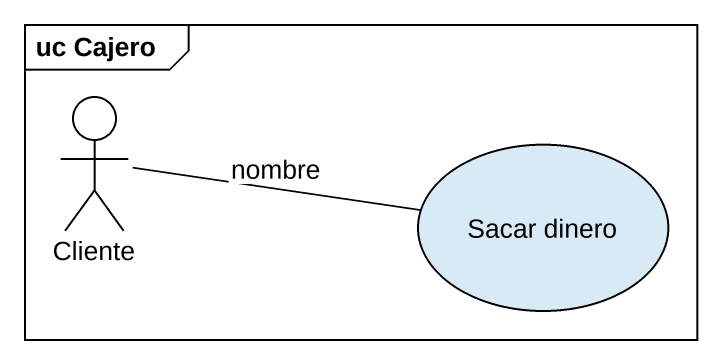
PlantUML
@startuml
mainframe uc Cajero
actor Cliente
usecase "Sacar dinero" as Sacar_dinero
Cliente -right- Sacar_dinero : nombre
@enduml
